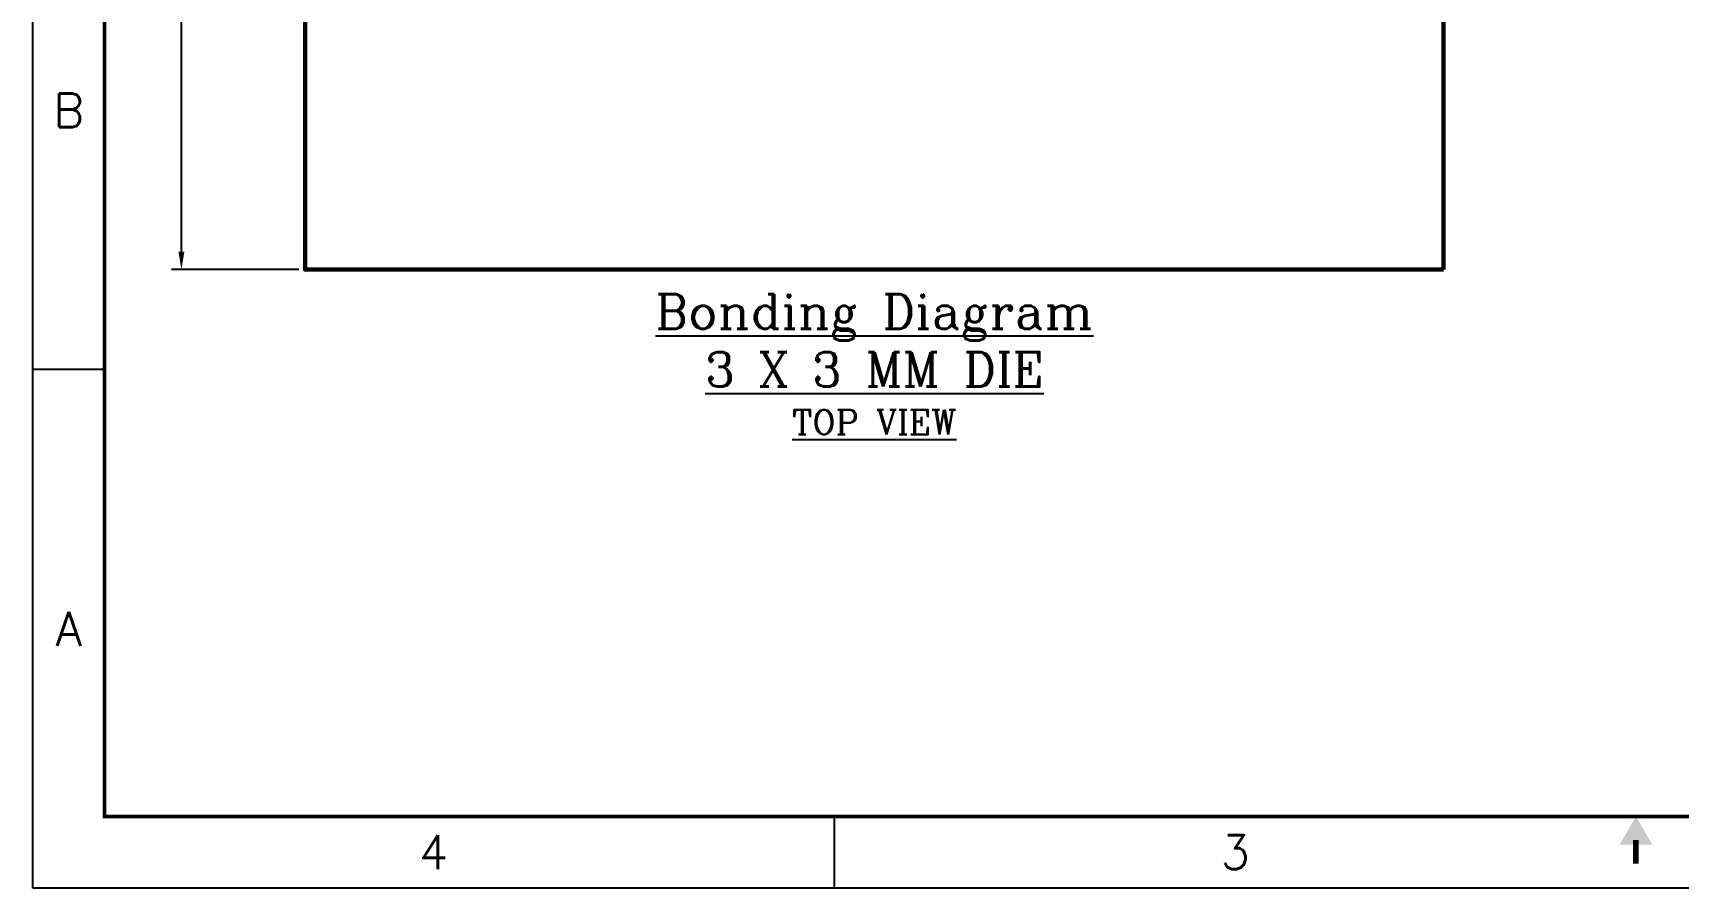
# Model space of a CAD drawing. Header units: inches. Extents: x 5.6 to 70.4, y 6.1 to 48.
# Drawn here: x 5.58 to 38.82, y 6.08 to 23.36 of the extents above; entities that cross this region are included whole.
import ezdxf
from ezdxf.enums import TextEntityAlignment as Align

# ---------------------------------------------------------------- set-up
doc = ezdxf.new("R2010")
doc.units = ezdxf.units.IN
doc.header["$MEASUREMENT"] = 0
for name, color, linetype in [('00-TBlock', 7, 'Continuous'), ('01-Dim', 7, 'Continuous'), ('01-TBlock', 7, 'Continuous'), ('01-Text', 7, 'Continuous'), ('Cu1', 7, 'Continuous'), ('pcb', 7, 'Continuous'), ('Sbp1', 5, 'Continuous'), ('Wire1', 96, 'Continuous')]:
    doc.layers.add(name, color=color, linetype=linetype)
doc.styles.add('Complex', font='complex.shx')
doc.styles.get("Standard").update_dxf_attribs({"font": 'arial.ttf'})
doc.styles.add('TBlock', font='simplex.shx')
doc.dimstyles.new('1X REF', dxfattribs={"dimscale": 2, "dimtxt": 0.18, "dimasz": 0.18, "dimexe": 0.1, "dimexo": 0.0625, "dimgap": 0.09, "dimtad": 0, "dimdec": 4, "dimdsep": 46, "dimtxsty": 'Standard', "dimcen": 0.09, "dimadec": 0, "dimazin": 0, "dimtfac": 1, "dimtdec": 4, "dimtofl": 0, "dimtmove": 0, "dimatfit": 3, "dimfxl": 0.1, "dimtolj": 1, "dimtzin": 0, "dimarcsym": 0})

# ---------------------------------------------------------------- blocks, each defined once
blk = doc.blocks.new('ANSI_B-1')
at = {"layer": '01-TBlock'}
for p, q in [((0, 0), (0, 279.4)), ((9.65, 69.85), (0, 69.85)), ((107.95, 0), (107.95, 9.65)), ((431.8, 0), (0, 0))]:
    blk.add_line(p, q, dxfattribs=at)
at = {"layer": '01-TBlock', "const_width": 0.508}
blk.add_lwpolyline([(9.65, 269.75), (422.15, 269.75), (422.15, 9.65), (9.65, 9.65)], close=True, dxfattribs=at)
at = {"layer": '01-TBlock', "const_width": 0.762}
blk.add_lwpolyline([(215.9, 3.3), (215.9, 6.48)], dxfattribs=at)
at = {"layer": '01-TBlock'}
blk.add_solid([(213.69, 5.84), (215.9, 9.65), (213.69, 5.84), (218.11, 5.84)], dxfattribs=at)
at = {"layer": '00-TBlock', "style": 'TBlock'}
blk.add_attdef('SHEETS', text='', height=3.05, dxfattribs=at).set_placement((418.62, 12.93), align=Align.MIDDLE)
at = {"layer": '01-TBlock', "style": 'TBlock'}
for s, p in [('B', (4.83, 104.78)), ('A', (4.83, 34.92)), ('3', (161.92, 4.83))]:
    blk.add_text(s, height=4.57, dxfattribs=at).set_placement(p, align=Align.MIDDLE)
blk.add_text('4', height=4.57, dxfattribs=at).set_placement((53.97, 4.83), align=Align.MIDDLE_CENTER)
at = {"layer": '01-TBlock'}
for tag, height, style, width, p, p2 in [('COMPANY_NAME', 6.35, 'Complex', 1.302792, (316.5, 44.5), (420.5, 44.5)), ('DRAWN', 2.03, 'TBlock', 3.343562, (264.5, 41.91), (297.5, 41.91)), ('TITLE1', 5.08, 'TBlock', 4.817647, (320.04, 34.53), (419.1, 34.53)), ('ENGINEER', 2.03, 'TBlock', 2.40424, (264, 34.5), (297.5, 34.5)), ('TITLE2', 5.08, 'TBlock', 4.691489, (314.96, 27.6), (421.64, 27.6)), ('CHECKER', 2.03, 'TBlock', 2.527085, (264, 27.09), (297.5, 27.09)), ('XXX-XXXX-XXXX', 5.08, 'TBlock', 1.32097, (326, 17.4), (411, 17.4)), ('APPROVED_BY', 2.03, 'TBlock', 1.518468, (264, 19.68), (297.5, 19.68)), ('ISSUED_BY', 2.03, 'TBlock', 2.024624, (264, 12.27), (297.5, 12.27)), ('XXXXXXXATA.DWG', 3.05, 'TBlock', 1.479779, (337.82, 11.56), (396.24, 11.56))]:
    blk.add_attdef(tag, text='', height=height, dxfattribs=dict(at, style=style, width=width)).set_placement(p, p2, align=Align.FIT)
at = {"layer": '01-TBlock', "style": 'TBlock'}
blk.add_attdef('DS_DAT', text='', height=1.9, dxfattribs=at).set_placement((306.2, 42.99), align=Align.MIDDLE_CENTER)
for tag, height, p in [('ENG_DAT', 1.9, (306.2, 35.58)), ('CK_DAT', 1.9, (306.2, 28.17)), ('AP_DAT', 1.9, (306.2, 20.76)), ('REVLO', 4.32, (417.32, 19.81)), ('IS_DAT', 1.9, (306.2, 13.35)), ('NONE', 2.54, (329.56, 12.83))]:
    blk.add_attdef(tag, text='', height=height, dxfattribs=at).set_placement(p, align=Align.MIDDLE)
blk = doc.blocks.new('*D24')
at = {"layer": '01-Dim', "color": 0, "lineweight": -2, "transparency": 16777216}
for p, q in [((10.96, 41.581), (8.385, 41.581)), ((8.585, 41.221), (8.585, 32.056)), ((8.585, 18.941), (8.585, 28.106)), ((10.96, 18.581), (8.385, 18.581))]:
    blk.add_line(p, q, dxfattribs=at)
at = {"layer": '01-Dim', "color": 0, "transparency": 16777216}
for points in [[(8.525, 41.221), (8.645, 41.221), (8.585, 41.581)], [(8.525, 18.941), (8.645, 18.941), (8.585, 18.581)]]:
    blk.add_solid(points, dxfattribs=at)
at = {"layer": 'Defpoints', "color": 0, "transparency": 16777216}
for p in [(11.085, 41.581), (8.585, 18.581), (11.085, 18.581)]:
    blk.add_point(p, dxfattribs=at)
at = {"layer": '01-Dim', "color": 0, "lineweight": -3, "transparency": 16777216, "insert": (8.585, 30.081), "char_height": 0.36, "attachment_point": 5, "rotation": 90}
blk.add_mtext('\\A1;REF 23 [0.9055]', dxfattribs=at)
blk = doc.blocks.new('ROUND_29')
at = {"const_width": 0.04407}
blk.add_lwpolyline([(-0.022034, 0, 1), (0.022034, 0, 1)], format="xyb", close=True, dxfattribs=at)

msp = doc.modelspace()

# ---------------------------------------------------------------- linework, layer by layer
at = {"layer": 'pcb', "const_width": 0.08814}
for points in [[(11.08473, 41.58063), (11.08473, 18.58063)], [(34.08473, 18.58063), (34.08473, 41.58063)], [(11.08473, 18.58063), (34.08473, 18.58063)]]:
    msp.add_lwpolyline(points, dxfattribs=at)

# ---------------------------------------------------------------- block references
at = {"layer": '01-TBlock', "linetype": 'Continuous', "lineweight": -3, "xscale": 0.1500000000000021, "yscale": 0.1500000000000021, "zscale": 0.1500000000000021}
msp.add_blockref('ANSI_B-1', (5.58473, 6.08063), dxfattribs=at)
at = {"layer": 'Cu1'}
msp.add_blockref('ROUND_29', (11.08473, 18.58063), dxfattribs=at)
msp.add_blockref('ROUND_29', (11.08473, 18.58063), dxfattribs=at)
at = {"layer": 'Sbp1'}
msp.add_blockref('ROUND_29', (11.08473, 18.58063), dxfattribs=at)
msp.add_blockref('ROUND_29', (11.08473, 18.58063), dxfattribs=at)
at = {"layer": 'Wire1'}
msp.add_blockref('ROUND_29', (11.08473, 18.58063), dxfattribs=at)
msp.add_blockref('ROUND_29', (11.08473, 18.58063), dxfattribs=at)

# ---------------------------------------------------------------- texts
at = {"layer": '01-Text', "insert": (22.58473, 18.08063), "char_height": 0.825, "width": 23, "attachment_point": 2, "style": 'Complex'}
msp.add_mtext('{\\H0.84848x;\\LBonding Diagram\\P3 X 3 MM DIE\\P\\H0.71421x;TOP VIEW}', dxfattribs=at)

# ---------------------------------------------------------------- dimensions: what is measured, and where the dimension line sits
at = {"layer": '01-Dim', "lineweight": -3}
dim = msp.add_linear_dim(base=(8.58473, 18.58063), p1=(11.08473, 41.58063), p2=(11.08473, 18.58063), angle=90, dimstyle='1X REF', override={"dimpost": 'REF <>'}, dxfattribs=at)
dim.commit()
dim.dimension.update_dxf_attribs({"geometry": '*D24', "text_midpoint": (8.58473, 30.08063)})

doc.saveas('drawing.dxf')
